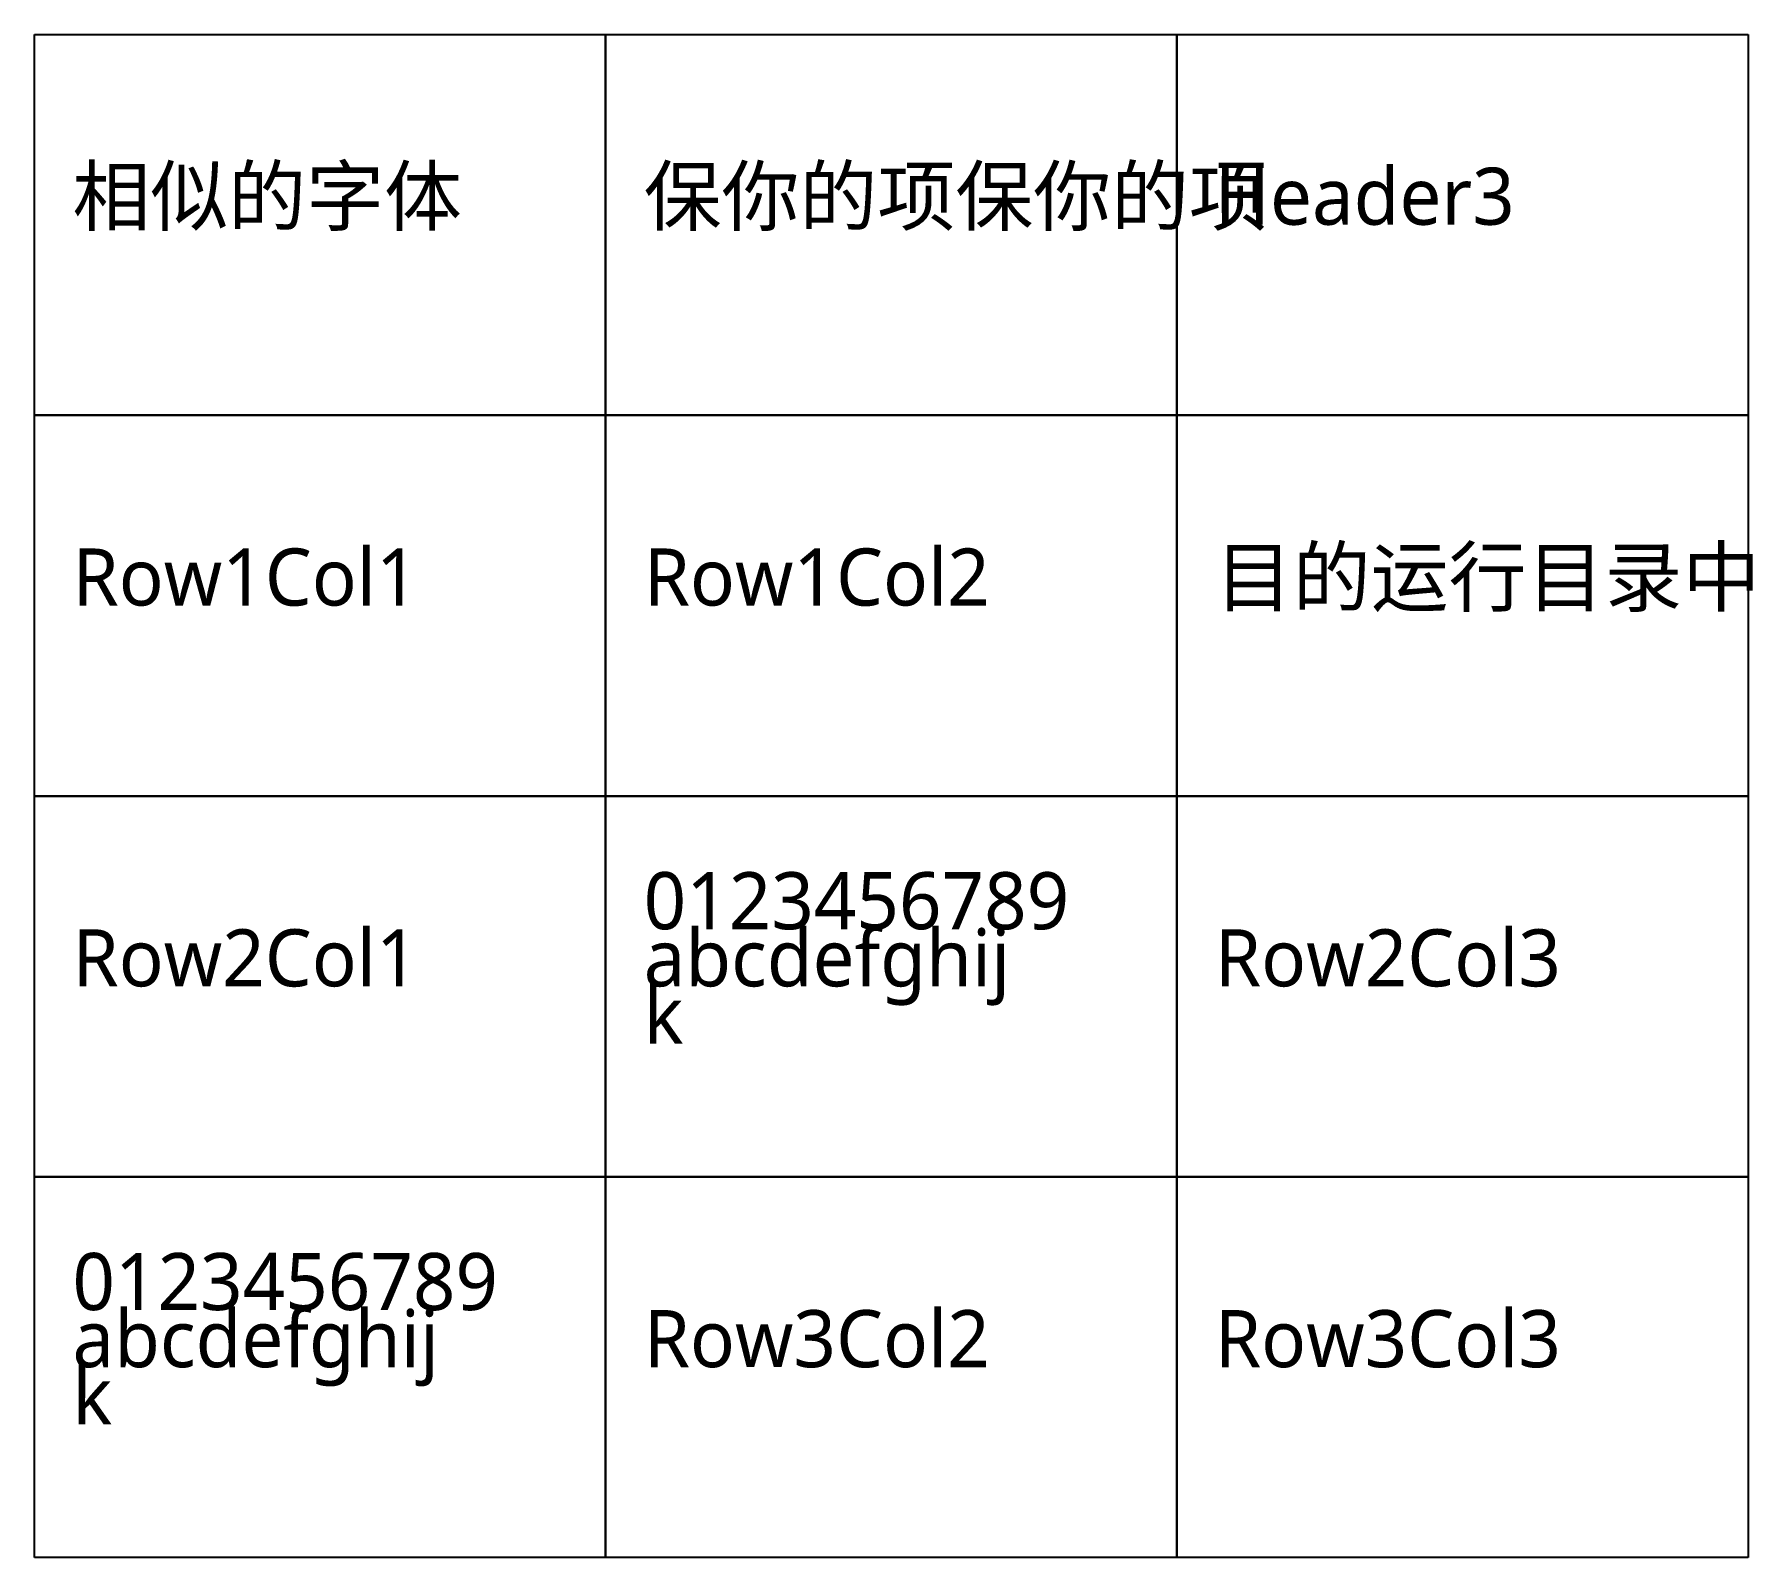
# Model space of a CAD drawing. Extents: x 0 to 45.1, y -40 to 0.
import ezdxf

# ---------------------------------------------------------------- set-up
doc = ezdxf.new("R2010")
doc.units = 0
doc.styles.add('微软雅黑-LIGHT.shx', font='')
doc.styles.get('微软雅黑-LIGHT.shx').set_extended_font_data('微软雅黑-LIGHT.shx')

msp = doc.modelspace()

# ---------------------------------------------------------------- linework, layer by layer
for p, q in [((0, 0), (15, 0)), ((0, -10), (0, 0)), ((15, 0), (15, -10)), ((15, 0), (30, 0)), ((15, -10), (15, 0)), ((30, 0), (30, -10)), ((30, 0), (45, 0)), ((30, -10), (30, 0)), ((45, 0), (45, -10)), ((15, -10), (0, -10)), ((0, -10), (15, -10)), ((0, -20), (0, -10)), ((30, -10), (15, -10)), ((15, -10), (15, -20)), ((15, -10), (30, -10)), ((15, -20), (15, -10)), ((45, -10), (30, -10)), ((30, -10), (30, -20)), ((30, -10), (45, -10)), ((30, -20), (30, -10)), ((45, -10), (45, -20)), ((15, -20), (0, -20)), ((0, -20), (15, -20)), ((0, -30), (0, -20)), ((30, -20), (15, -20)), ((15, -20), (15, -30)), ((15, -20), (30, -20)), ((15, -30), (15, -20)), ((45, -20), (30, -20)), ((30, -20), (30, -30)), ((30, -20), (45, -20)), ((30, -30), (30, -20)), ((45, -20), (45, -30)), ((15, -30), (0, -30)), ((0, -30), (15, -30)), ((0, -40), (0, -30)), ((30, -30), (15, -30)), ((15, -30), (15, -40)), ((15, -30), (30, -30)), ((15, -40), (15, -30)), ((45, -30), (30, -30)), ((30, -30), (30, -40)), ((30, -30), (45, -30)), ((30, -40), (30, -30)), ((45, -30), (45, -40)), ((15, -40), (0, -40)), ((30, -40), (15, -40)), ((45, -40), (30, -40))]:
    msp.add_line(p, q)

# ---------------------------------------------------------------- texts
at = {"style": '微软雅黑-LIGHT.shx'}
for s, p in [('相似的字体', (1, -5)), ('保你的项保你的项', (16, -5)), ('Header3', (31, -5)), ('Row1Col1', (1, -15)), ('Row1Col2', (16, -15)), ('目的运行目录中', (31, -15)), ('0123456789', (16, -23.5)), ('Row2Col1', (1, -25)), ('abcdefghij', (16, -25)), ('Row2Col3', (31, -25)), ('k', (16, -26.5)), ('0123456789', (1, -33.5)), ('abcdefghij', (1, -35)), ('Row3Col2', (16, -35)), ('Row3Col3', (31, -35)), ('k', (1, -36.5))]:
    msp.add_text(s, height=1.5, dxfattribs=at).set_placement(p)

doc.saveas('drawing.dxf')
